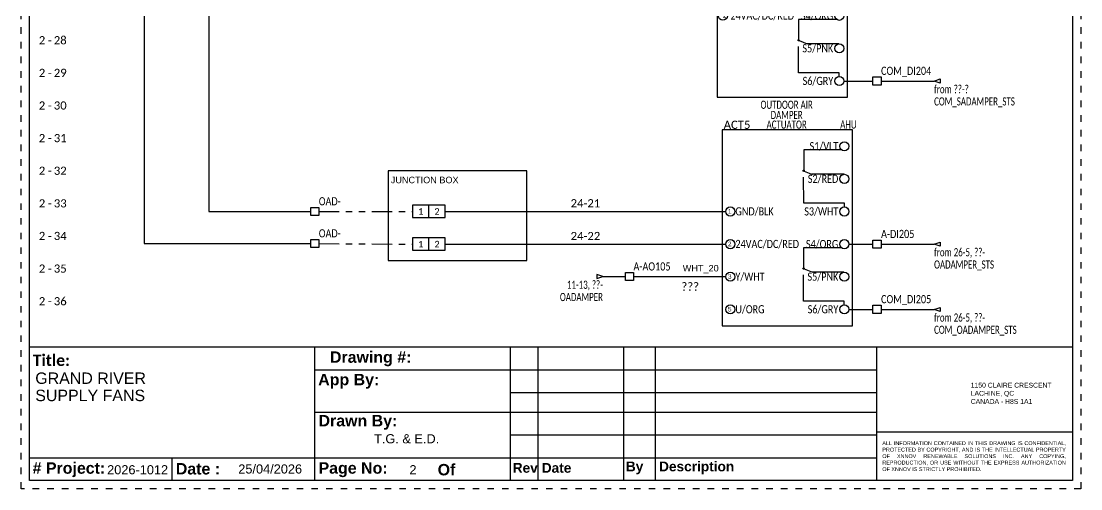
# Model space of a CAD drawing. Header units: inches. Extents: x 0 to 16.2, y 0 to 21.2.
# Drawn here: x 0 to 16.25, y 0 to 7.17 of the extents above; entities that cross this region are included whole.
import ezdxf
from ezdxf.enums import TextEntityAlignment as Align

# ---------------------------------------------------------------- set-up
doc = ezdxf.new("R2010")
doc.units = ezdxf.units.IN
doc.header["$MEASUREMENT"] = 0
doc.linetypes.add('DOT2', pattern=[0.125, 0, -0.125])
doc.linetypes.add('PHANTOM2', pattern=[1.25, 0.625, -0.125, 0.125, -0.125, 0.125, -0.125])
for name, color, linetype in [('BLK_18', 251, 'Continuous'), ('BLK_20', 250, 'Continuous'), ('DESC', 150, 'Continuous'), ('LOC', 8, 'Continuous'), ('MISC', 7, 'Continuous'), ('ORG_14', 30, 'Continuous'), ('RED_18', 1, 'Continuous'), ('RED_20', 10, 'Continuous'), ('SYMS', 7, 'Continuous'), ('TAGS', 150, 'Continuous'), ('TERMS', 123, 'Continuous'), ('WHT_14', 7, 'Continuous'), ('WHT_20', 7, 'Continuous'), ('WIRENO', 72, 'Continuous'), ('XREF', 7, 'Continuous')]:
    doc.layers.add(name, color=color, linetype=linetype)
doc.layers.add('TITLEBLOCK_FRAME', color=7, linetype='DOT2', plot=False)
doc.styles.get("Standard").update_dxf_attribs({"font": 'arial.ttf'})
doc.styles.add('TB_BODY', font='arial.ttf')
doc.styles.add('TB_TITLE', font='ariblk.ttf')
doc.styles.add('WD', font='calibri.ttf')

# ---------------------------------------------------------------- blocks, each defined once
blk = doc.blocks.new('*U25')
at = {"ltscale": 0.5}
blk.add_circle((0, 0), 0.07, dxfattribs=at)
blk = doc.blocks.new('*U26')
at = {"color": 0, "linetype": 'ByBlock', "lineweight": -2, "transparency": 16777216}
for p in [(0, 1.5), (0, 1), (0, 0.5), (0, 0)]:
    blk.add_blockref('*U25', p, dxfattribs=at)
blk = doc.blocks.new('*U27')
at = {"ltscale": 0.5}
blk.add_circle((0, 0), 0.07, dxfattribs=at)
blk = doc.blocks.new('*U28')
at = {"color": 0, "linetype": 'ByBlock', "lineweight": -2, "transparency": 16777216}
for p in [(0, 2.5), (0, 2), (0, 1.5), (0, 1), (0, 0.5), (0, 0)]:
    blk.add_blockref('*U27', p, dxfattribs=at)
blk = doc.blocks.new('HMO1_BELIMO_AFB24')
at = {"ltscale": 0.5}
for p, q in [((0.258, 0.62), (0.384, 0.568)), ((0.869, 0.57), (0.375, 0.572)), ((0.258, -0.879), (0.383, -0.932)), ((0.868, -0.93), (0.374, -0.928))]:
    blk.add_line(p, q, dxfattribs=at)
blk.add_lwpolyline([(-1, -1.75), (1, -1.75), (1, 1.25), (-1, 1.25)], close=True, dxfattribs=at)
for points in [[(0.834, 0.943), (0.25, 0.943), (0.25, 0.635)], [(0.874, 0.07), (0.874, 0.126), (0.25, 0.126), (0.249, 0.528)], [(0.833, -0.557), (0.249, -0.557), (0.249, -0.865)], [(0.873, -1.43), (0.873, -1.374), (0.249, -1.374), (0.248, -0.972)]]:
    blk.add_lwpolyline(points, dxfattribs=at)
for centre in [(0.25, 0.625), (0.249, -0.875)]:
    blk.add_circle(centre, 0.01, dxfattribs=at)
for name, p in [('*U28', (0.875, -1.5)), ('*U26', (-0.875, -1.5))]:
    blk.add_blockref(name, p)
at = {"ltscale": 0.5, "char_height": 0.07, "attachment_point": 5}
for s, heights, insert in [('1', [-0.0703], (-0.884, 0.001)), ('2', [-0.0703], (-0.884, -0.497)), ('3', [-0.0715], (-0.884, -0.997)), ('5', [-0.0712], (-0.884, -1.498))]:
    blk.add_mtext_dynamic_manual_height_columns(s, width=0.1, gutter_width=0.5, heights=heights, dxfattribs=dict(at, insert=insert))
at = {"style": 'WD', "width": 0.7}
for tag, height, p in [('DESC1', 0.125, (-0.011, 1.574)), ('DESC2', 0.125, (-0.011, 1.417)), ('DESC3', 0.125, (-0.011, 1.269)), ('LOC', 0.125, (0.936, 1.271)), ('INST', 0.01, (-0.95, 1.188))]:
    blk.add_attdef(tag, text='', height=height, dxfattribs=at).set_placement(p, align=Align.CENTER)
at = {"style": 'WD'}
blk.add_attdef('TAG1', text='', height=0.125, dxfattribs=at).set_placement((-0.772, 1.267), align=Align.CENTER)
at = {"style": 'WD', "width": 0.7}
blk.add_attdef('XREF', text='', height=0.125, dxfattribs=at).set_placement((-1.052, 1.12), align=Align.MIDDLE_RIGHT)
at = {"style": 'WD', "flags": 9}
for tag, p in [('MFG', (-0.946, 1.219)), ('ASSYCODE', (-0.858, 1.133)), ('CAT', (-0.859, 1.17))]:
    blk.add_attdef(tag, text='', height=0.01, dxfattribs=at).set_placement(p, align=Align.CENTER)
at = {"style": 'WD'}
for tag, p, height, flags in [('FAMILY', (-0.884, 1.214), 0.01, 9), ('X4TERM01', (-0.945, 0), 0.005, 1), ('X4TERM02', (-0.945, -0.499), 0.005, 1), ('X4TERM03', (-0.945, -1), 0.005, 1), ('X4TERM04', (-0.945, -1.5), 0.005, 1)]:
    blk.add_attdef(tag, p, '', height=height, dxfattribs=dict(at, flags=flags))
at = {"color": 190, "style": 'WD', "width": 0.8}
blk.add_attdef('S1/VLT', text='', height=0.125, dxfattribs=at).set_placement((0.781, 1.064), align=Align.TOP_RIGHT)
at = {"style": 'WD', "flags": 1}
for tag, p in [('X1TERM05', (0.945, 1)), ('X1TERM06', (0.945, 0.5)), ('X1TERM07', (0.945, 0)), ('X1TERM08', (0.945, -0.5)), ('X1TERM09', (0.945, -1)), ('X1TERM10', (0.945, -1.5))]:
    blk.add_attdef(tag, text='', height=0.005, dxfattribs=at).set_placement(p, align=Align.RIGHT)
at = {"color": 1, "style": 'WD', "width": 0.8}
blk.add_attdef('S2/RED', text='', height=0.125, dxfattribs=at).set_placement((0.781, 0.564), align=Align.TOP_RIGHT)
at = {"style": 'WD', "width": 0.8}
blk.add_attdef('GND/BLK', text='', height=0.125, dxfattribs=at).set_placement((-0.797, 0.065), align=Align.TOP_LEFT)
at = {"color": 7, "style": 'WD', "width": 0.8}
blk.add_attdef('S3/WHT', text='', height=0.125, dxfattribs=at).set_placement((0.781, 0.064), align=Align.TOP_RIGHT)
at = {"color": 1, "style": 'WD', "width": 0.8}
blk.add_attdef('24VAC/DC/RED', text='', height=0.125, dxfattribs=at).set_placement((-0.797, -0.435), align=Align.TOP_LEFT)
at = {"color": 30, "style": 'WD', "width": 0.8}
blk.add_attdef('S4/ORG', text='', height=0.125, dxfattribs=at).set_placement((0.781, -0.436), align=Align.TOP_RIGHT)
at = {"color": 7, "style": 'WD', "width": 0.8}
blk.add_attdef('Y/WHT', text='', height=0.125, dxfattribs=at).set_placement((-0.797, -0.936), align=Align.TOP_LEFT)
at = {"color": 6, "style": 'WD', "width": 0.8}
blk.add_attdef('S5/PNK', text='', height=0.125, dxfattribs=at).set_placement((0.781, -0.936), align=Align.TOP_RIGHT)
at = {"color": 30, "style": 'WD', "width": 0.8}
blk.add_attdef('U/ORG', text='', height=0.125, dxfattribs=at).set_placement((-0.797, -1.436), align=Align.TOP_LEFT)
at = {"color": 8, "style": 'WD', "width": 0.8}
blk.add_attdef('S6/GRY', text='', height=0.125, dxfattribs=at).set_placement((0.781, -1.436), align=Align.TOP_RIGHT)
blk = doc.blocks.new('HT0001')
for p, q in [((-0.062, 0.062), (0.062, 0.062)), ((-0.062, -0.062), (-0.062, 0.062)), ((0.062, 0.062), (0.062, -0.062)), ((0.062, -0.062), (-0.062, -0.062))]:
    blk.add_line(p, q)
at = {"style": 'WD'}
for tag, p, width in [('INST', (0.062, 0.42), 0.7), ('LOC', (0.062, 0.25), 0.7), ('DESC1', (0.05, -0.385), 0.8)]:
    blk.add_attdef(tag, p, '', height=0.125, dxfattribs=dict(at, width=width))
at = {"linetype": 'Continuous', "style": 'WD'}
for tag, p, height, width, flags in [('TERM01', (0.062, 0.094), 0.125, 0.8, 8), ('TAGSTRIP', (0.05, -0.229), 0.125, 0.9, 8), ('CAT', (0.213, -0.406), 0.109, 0.8, 1), ('DESC2', (0.05, -0.541), 0.125, 0.8, 8), ('DESC3', (0.05, -0.698), 0.125, 0.8, 8)]:
    blk.add_attdef(tag, p, '', height=height, dxfattribs=dict(at, width=width, flags=flags))
at = {"style": 'WD', "flags": 1}
for tag, p, height in [('X4TERM01', (-0.062, 0), 0.0125), ('X4TERMDESC01', (-0.055, -0.023), 0.025), ('X2TERMDESC01', (-0.006, 0.029), 0.025), ('X2TERM01', (0, 0.062), 0.0125), ('STRIPSEQ', (0, 0), 0.00125), ('X2PIN01', (0.033, 0.084), 0.0125), ('X1TERMDESC01', (0.039, 0.007), 0.025), ('X1TERM01', (0.062, 0), 0.0125), ('X1PIN01', (0.087, 0.016), 0.0125), ('X4PIN01', (-0.114, -0.038), 0.0125), ('LINKTERM', (0, -0.002), 0.00125), ('X8TERMDESC01', (0, -0.054), 0.025), ('X8TERM01', (0, -0.062), 0.0125), ('X8PIN01', (0.026, -0.096), 0.0125)]:
    blk.add_attdef(tag, p, '', height=height, dxfattribs=at)
at = {"linetype": 'Continuous', "style": 'WD', "width": 0.8, "flags": 1}
blk.add_attdef('MFG', text='', height=0.109, dxfattribs=at).set_placement((0.088, -0.406), align=Align.RIGHT)
at = {"style": 'WD', "width": 0.7, "flags": 1}
blk.add_attdef('ASSYCODE', (0.062, -0.281), '', height=0.01, dxfattribs=at)
blk = doc.blocks.new('HSP1001')
blk.add_line((0, -0.092), (0, 0.095))
blk.add_lwpolyline([(-0.25, 0.095), (-0.25, -0.092), (0.25, -0.092), (0.25, 0.095)], close=True)
at = {"style": 'WD', "width": 0.7}
for tag, p in [('INST', (-0.012, 1.05)), ('LOC', (-0.012, 0.88)), ('DESC1', (-0.005, 0.706)), ('DESC2', (-0.005, 0.525)), ('DESC3', (-0.005, 0.35))]:
    blk.add_attdef(tag, text='', height=0.125, dxfattribs=at).set_placement(p, align=Align.CENTER)
at = {"style": 'WD', "width": 0.9, "flags": 8}
blk.add_attdef('TERMDESC01', text='', height=0.125, dxfattribs=at).set_placement((-0.312, 0.05), align=Align.RIGHT)
at = {"style": 'WD'}
blk.add_attdef('TAG1', text='', height=0.125, dxfattribs=at).set_placement((-0.005, 0.175), align=Align.CENTER)
at = {"style": 'WD', "width": 0.9, "flags": 8}
blk.add_attdef('TERMDESC02', (0.312, 0.05), '', height=0.125, dxfattribs=at)
at = {"style": 'WD'}
for tag, p in [('TERM01', (-0.125, 0.001)), ('TERM02', (0.125, 0.001))]:
    blk.add_attdef(tag, text='', height=0.1, dxfattribs=at).set_placement(p, align=Align.MIDDLE_CENTER)
at = {"style": 'WD', "flags": 1}
for tag, p, height in [('X4TERM01', (-0.25, 0.001), 0.0125), ('MFG', (-0.141, 0), 0.01), ('X1TERM02', (0.25, 0.001), 0.0125), ('ASSYCODE', (-0.142, -0.05), 0.01), ('ACE_FLAG', (-0.141, -0.016), 0.01), ('CAT', (-0.142, -0.035), 0.01), ('FAMILY', (-0.141, -0.066), 0.01)]:
    blk.add_attdef(tag, p, '', height=height, dxfattribs=at)
at = {"style": 'WD', "width": 0.9, "flags": 8}
blk.add_attdef('X4WIRE01', text='', height=0.125, dxfattribs=at).set_placement((-0.312, -0.05), align=Align.TOP_RIGHT)
blk.add_attdef('X1WIRE02', text='', height=0.125, dxfattribs=at).set_placement((0.312, -0.05), align=Align.TOP_LEFT)
blk = doc.blocks.new('HA1D3')
blk.add_lwpolyline([(-0.094, 0), (-0.094, -0.031), (0, 0), (-0.094, 0.031), (-0.094, 0)])
at = {"style": 'WD', "width": 0.8, "flags": 8}
blk.add_attdef('WIRENO', text='', height=0.125, dxfattribs=at).set_placement((0, 0.094), align=Align.RIGHT)
at = {"style": 'WD', "flags": 1}
blk.add_attdef('SIGCODE', text='', height=0.01, dxfattribs=at).set_placement((-0.02, 0.047), align=Align.RIGHT)
blk.add_attdef('X1TERM01', (0, 0), '', height=0.01, dxfattribs=at)
at = {"style": 'WD', "width": 0.7}
for tag, p in [('XREF', (0, -0.188)), ('DESC1', (0, -0.375))]:
    blk.add_attdef(tag, text='', height=0.125, dxfattribs=at).set_placement(p, align=Align.RIGHT)
blk = doc.blocks.new('*U33')
at = {"ltscale": 0.5}
blk.add_circle((0, 0), 0.07, dxfattribs=at)
blk = doc.blocks.new('*U34')
at = {"color": 0, "linetype": 'ByBlock', "lineweight": -2, "transparency": 16777216}
for p in [(0, 2.5), (0, 2), (0, 1.5), (0, 1), (0, 0.5), (0, 0)]:
    blk.add_blockref('*U33', p, dxfattribs=at)
blk = doc.blocks.new('HDV1_BELIMO_FSNF24')
at = {"ltscale": 0.5}
for p, q in [((1.258, -0.63), (1.384, -0.682)), ((1.869, -0.68), (1.375, -0.678)), ((1.258, -2.129), (1.383, -2.182)), ((1.868, -2.18), (1.374, -2.178))]:
    blk.add_line(p, q, dxfattribs=at)
blk.add_lwpolyline([(0, -3), (2, -3), (2, 0), (0, 0)], close=True, dxfattribs=at)
for points in [[(1.834, -0.307), (1.25, -0.307), (1.25, -0.615)], [(1.874, -1.18), (1.874, -1.124), (1.25, -1.124), (1.249, -0.722)], [(1.833, -1.807), (1.249, -1.807), (1.249, -2.115)], [(1.873, -2.68), (1.873, -2.624), (1.249, -2.624), (1.248, -2.222)]]:
    blk.add_lwpolyline(points, dxfattribs=at)
for centre, radius in [((1.25, -0.625), 0.01), ((0.089, -1.249), 0.0699), ((0.089, -1.749), 0.0699), ((1.249, -2.125), 0.01)]:
    blk.add_circle(centre, radius, dxfattribs=at)
blk.add_blockref('*U34', (1.875, -2.75))
at = {"ltscale": 0.5, "char_height": 0.07, "attachment_point": 5}
for s, insert in [('1', (0.116, -1.249)), ('2', (0.116, -1.747))]:
    blk.add_mtext_dynamic_manual_height_columns(s, width=0.1, gutter_width=0.5, heights=[-0.0703], dxfattribs=dict(at, insert=insert))
at = {"style": 'WD', "width": 0.7}
for tag, height, p in [('DESC1', 0.125, (0.989, 0.324)), ('DESC2', 0.125, (0.989, 0.167)), ('DESC3', 0.125, (0.989, 0.019)), ('LOC', 0.125, (1.936, 0.021)), ('INST', 0.01, (0.05, -0.062))]:
    blk.add_attdef(tag, text='', height=height, dxfattribs=at).set_placement(p, align=Align.CENTER)
at = {"style": 'WD'}
blk.add_attdef('TAG1', text='', height=0.125, dxfattribs=at).set_placement((0.228, 0.017), align=Align.CENTER)
at = {"style": 'WD', "width": 0.7}
blk.add_attdef('XREF', text='', height=0.125, dxfattribs=at).set_placement((-0.052, -0.13), align=Align.MIDDLE_RIGHT)
at = {"style": 'WD', "flags": 9}
for tag, p in [('MFG', (0.054, -0.031)), ('ASSYCODE', (0.142, -0.117)), ('CAT', (0.141, -0.08))]:
    blk.add_attdef(tag, text='', height=0.01, dxfattribs=at).set_placement(p, align=Align.CENTER)
at = {"style": 'WD'}
for tag, p, height, flags in [('FAMILY', (0.116, -0.036), 0.01, 9), ('X4TERM01', (0.055, -1.25), 0.005, 1), ('X4TERM02', (0.055, -1.749), 0.005, 1)]:
    blk.add_attdef(tag, p, '', height=height, dxfattribs=dict(at, flags=flags))
at = {"color": 190, "style": 'WD', "width": 0.8}
blk.add_attdef('S1/VLT', text='', height=0.125, dxfattribs=at).set_placement((1.781, -0.186), align=Align.TOP_RIGHT)
at = {"style": 'WD', "flags": 1}
for tag, p in [('X1TERM05', (1.945, -0.25)), ('X1TERM06', (1.945, -0.75)), ('X1TERM07', (1.945, -1.25)), ('X1TERM08', (1.945, -1.75)), ('X1TERM09', (1.945, -2.25)), ('X1TERM10', (1.945, -2.75))]:
    blk.add_attdef(tag, text='', height=0.005, dxfattribs=at).set_placement(p, align=Align.RIGHT)
at = {"color": 1, "style": 'WD', "width": 0.8}
blk.add_attdef('S2/RED', text='', height=0.125, dxfattribs=at).set_placement((1.781, -0.686), align=Align.TOP_RIGHT)
at = {"style": 'WD', "width": 0.8}
blk.add_attdef('GND/BLK', text='', height=0.125, dxfattribs=at).set_placement((0.203, -1.185), align=Align.TOP_LEFT)
at = {"color": 7, "style": 'WD', "width": 0.8}
blk.add_attdef('S3/WHT', text='', height=0.125, dxfattribs=at).set_placement((1.781, -1.186), align=Align.TOP_RIGHT)
at = {"color": 1, "style": 'WD', "width": 0.8}
blk.add_attdef('24VAC/DC/RED', text='', height=0.125, dxfattribs=at).set_placement((0.203, -1.685), align=Align.TOP_LEFT)
at = {"color": 30, "style": 'WD', "width": 0.8}
blk.add_attdef('S4/ORG', text='', height=0.125, dxfattribs=at).set_placement((1.781, -1.686), align=Align.TOP_RIGHT)
at = {"color": 6, "style": 'WD', "width": 0.8}
blk.add_attdef('S5/PNK', text='', height=0.125, dxfattribs=at).set_placement((1.781, -2.186), align=Align.TOP_RIGHT)
at = {"color": 8, "style": 'WD', "width": 0.8}
blk.add_attdef('S6/GRY', text='', height=0.125, dxfattribs=at).set_placement((1.781, -2.686), align=Align.TOP_RIGHT)
blk = doc.blocks.new('HA1D1')
blk.add_lwpolyline([(0.094, 0), (0.094, -0.031), (0, 0), (0.094, 0.031), (0.094, 0)])
at = {"style": 'WD', "width": 0.8, "flags": 8}
blk.add_attdef('WIRENO', (0, 0.094), '', height=0.125, dxfattribs=at)
at = {"style": 'WD', "flags": 1}
for tag, p in [('SIGCODE', (-0.02, 0.047)), ('X4TERM01', (0, 0))]:
    blk.add_attdef(tag, p, '', height=0.01, dxfattribs=at)
at = {"style": 'WD', "width": 0.7}
for tag, p in [('XREF', (0, -0.188)), ('DESC1', (0, -0.375))]:
    blk.add_attdef(tag, p, '', height=0.125, dxfattribs=at)
blk = doc.blocks.new('WD_WNH')
at = {"linetype": 'Continuous', "style": 'WD'}
blk.add_attdef('WIRENO', text='', height=0.125, dxfattribs=at).set_placement((0, 0.062), align=Align.CENTER)
at = {"style": 'WD', "flags": 1}
for tag, p in [('W01USER', (0, 0.078)), ('W02USER', (0, 0.07)), ('W03USER', (0, 0.062)), ('W04USER', (0, 0.055)), ('W05USER', (0, 0.047)), ('W06USER', (0, 0.039)), ('W07USER', (0, 0.031)), ('W08USER', (0, 0.023)), ('W09USER', (0, 0.016)), ('W10USER', (0, 0.008))]:
    blk.add_attdef(tag, text='', height=0.005, dxfattribs=at).set_placement(p, align=Align.CENTER)
blk = doc.blocks.new('*U41')
at = {"color": 5}
for p, q in [((0, 0), (0, 21)), ((16, 21), (16, 0)), ((0, 2.05), (16, 2.05)), ((4.372, 2.05), (4.372, 0)), ((7.376, 2.05), (7.376, 0)), ((7.8, 2.05), (7.8, 0)), ((9.113, 2.05), (9.113, 0)), ((9.599, 2.05), (9.599, 0)), ((9.599, 2.05), (9.599, 0)), ((12.992, 2.05), (12.992, 0)), ((4.372, 1.7), (12.992, 1.7)), ((7.376, 1.35), (12.992, 1.35)), ((4.372, 1.05), (12.992, 1.05)), ((7.376, 0.7), (12.992, 0.7)), ((12.992, 0.75), (16, 0.75)), ((0, 0.35), (12.992, 0.35)), ((2.186, 0.35), (2.186, 0)), ((16, 0), (0, 0))]:
    blk.add_line(p, q, dxfattribs=at)
at = {"layer": 'TITLEBLOCK_FRAME'}
blk.add_lwpolyline([(-0.125, 21.125), (16.125, 21.125), (16.125, -0.125), (-0.125, -0.125)], close=True, dxfattribs=at)
blk.add_lwpolyline([(-0.125, 21.125), (16.125, 21.125), (16.125, -0.125), (-0.125, -0.125)], close=True, dxfattribs=at)
at = {"color": 7, "style": 'TB_TITLE'}
for s, width, gutter_width, heights, insert, char_height, attachment_point in [('\\pxi-3,l4,t4;{\\fArial|b1|i0|c0|p34;Drawing #:}', 2.99404, 4.083, [-0.229], (4.435, 1.867), 0.175, 4), ('{\\fCalibri|b1|i0|c0|p34;Title:}', 4.49877, 1.75, [-0.19], (0.052, 1.933), 0.175, 1), ('{\\fArial|b1|i0|c0|p34;App By:}', 4.49661, 1.749, [-0.226], (4.43, 1.523), 0.175, 4), ('{\\fArial|b1|i0|c0|p34;Drawn By:}', 2.16756, 1.749, [0.131], (4.435, 0.893), 0.175, 4), ('{\\fArial|b1|i0|c0|p34;# Project:}', 1.25184, 1.749, [-0.229], (0.05, 0.167), 0.175, 4), ('{\\fArial|b1|i0|c0|p34;Date :}', 2.18747, 1.749, [-0.178], (2.246, 0.181), 0.175, 4), ('{\\fArial|b1|i0|c0|p34;Page No:}', 4.49661, 1.749, [-0.226], (4.435, 0.167), 0.175, 4), ('{\\fArial|b1|i0|c0|p34;Of}', 4.49661, 1.749, [-0.181], (6.262, 0.167), 0.175, 4), ('{\\fArial|b1|i0|c0|p34;Rev}', 0.34979, 1.749, [-0.152], (7.413, 0.195), 0.15, 4), ('{\\fArial|b1|i0|c0|p34; Date}', 0.58778, 1.749, [-0.152], (7.8, 0.195), 0.15, 4), ('{\\fArial|b1|i0|c0|p34;By}', 0.36928, 1.749, [-0.194], (9.148, 0.195), 0.15, 4), ('{\\fArial|b1|i0|c0|p34; Description}', 1.60793, 1.749, [-0.191], (9.599, 0.195), 0.15, 4)]:
    blk.add_mtext_dynamic_manual_height_columns(s, width=width, gutter_width=gutter_width, heights=heights, dxfattribs=dict(at, insert=insert, char_height=char_height, attachment_point=attachment_point))
at = {"style": 'TB_BODY'}
for s, width, gutter_width, heights, insert, char_height, attachment_point in [('1150 CLAIRE CRESCENT\\PLACHINE, QC \\PCANADA - H8S 1A1', 1.56147, 0.995, [-0.329], (14.437, 1.5), 0.07464, 1), ('\\pxqj;ALL INFORMATION CONTAINED IN THIS DRAWING IS CONFIDENTIAL, PROTECTED BY COPYRIGHT, AND IS THE INTELLECTUAL PROPERTY OF XNNOV RENEWABLE SOLUTIONS INC. ANY COPYING, REPRODUCTION, OR USE WITHOUT THE EXPRESS AUTHORIZATION OF XNNOV IS STRICTLY PROHIBITED.', 2.80577, 0.597, [-0.464], (13.081, 0.375), 0.059714, 4)]:
    blk.add_mtext_dynamic_manual_height_columns(s, width=width, gutter_width=gutter_width, heights=heights, dxfattribs=dict(at, insert=insert, char_height=char_height, attachment_point=attachment_point))
at = {"color": 7, "style": 'TB_BODY', "flags": 4}
for tag, p in [('N5', (7.597, 1.925)), ('N4', (7.597, 1.575)), ('N3', (7.597, 1.225)), ('N2', (7.597, 0.925)), ('N1', (7.597, 0.575)), ('PAGENO', (5.883, 0.167)), ('SHEETMAX', (6.824, 0.157))]:
    blk.add_attdef(tag, text='', height=0.14, dxfattribs=at).set_placement(p, align=Align.MIDDLE_CENTER)
for tag, height, p in [('DATE5', 0.14, (7.854, 1.925)), ('PAR5', 0.14, (9.104, 1.925)), ('DESCRIPTION5', 0.14, (9.661, 1.925)), ('TITLE1', 0.175, (0.091, 1.57)), ('DATE4', 0.14, (7.854, 1.575)), ('PAR4', 0.14, (9.104, 1.575)), ('DESCRIPTION4', 0.14, (9.661, 1.575)), ('TITLE2', 0.175, (0.091, 1.306)), ('AP.PAR', 0.14, (5.526, 1.365)), ('DATE3', 0.14, (7.854, 1.225)), ('PAR3', 0.14, (9.104, 1.225)), ('DESCRIPTION3', 0.14, (9.661, 1.225)), ('TITLE3', 0.175, (0.091, 1.041)), ('DATE2', 0.14, (7.854, 0.925)), ('PAR2', 0.14, (9.104, 0.925)), ('DESCRIPTION2', 0.14, (9.661, 0.925)), ('DESS.PAR', 0.14, (5.286, 0.642)), ('DATE1', 0.14, (7.854, 0.575)), ('PAR1', 0.14, (9.109, 0.575)), ('DESCRIPTION1', 0.14, (9.645, 0.575)), ('PRJCT', 0.14, (1.193, 0.167)), ('DATE', 0.14, (3.204, 0.179))]:
    blk.add_attdef(tag, text='', height=height, dxfattribs=at).set_placement(p, align=Align.MIDDLE_LEFT)

msp = doc.modelspace()

# ---------------------------------------------------------------- linework, layer by layer
at = {"layer": 'BLK_18', "ltscale": 0.5}
for p, q in [((12.617, 6.25), (13.062, 6.25)), ((13.187, 6.25), (14, 6.25)), ((12.695, 2.75), (13.062, 2.75)), ((13.187, 2.75), (14, 2.75))]:
    msp.add_line(p, q, dxfattribs=at)
at = {"layer": 'BLK_20', "linetype": 'PHANTOM2', "ltscale": 0.5}
msp.add_line((4.564, 4.25), (6.002, 4.25), dxfattribs=at)
at = {"layer": 'BLK_20', "ltscale": 0.5}
msp.add_line((6.502, 4.251), (10.805, 4.251), dxfattribs=at)
at = {"layer": 'MISC', "ltscale": 0.5}
msp.add_lwpolyline([(7.752, 4.874), (5.627, 4.874), (5.627, 3.5), (7.752, 3.5)], close=True, dxfattribs=at)
at = {"layer": 'ORG_14', "ltscale": 0.5}
for p, q in [((1.885, 10.659), (1.885, 3.759)), ((1.885, 3.759), (4.439, 3.759)), ((12.695, 3.75), (13.062, 3.75))]:
    msp.add_line(p, q, dxfattribs=at)
at = {"layer": 'RED_18', "ltscale": 0.5}
for p, q in [((6.502, 3.75), (10.805, 3.75)), ((13.187, 3.75), (14, 3.75))]:
    msp.add_line(p, q, dxfattribs=at)
at = {"layer": 'RED_20', "linetype": 'PHANTOM2', "ltscale": 0.5}
msp.add_line((4.564, 3.759), (6.002, 3.749), dxfattribs=at)
at = {"layer": 'WHT_14', "ltscale": 0.5}
for p, q in [((2.877, 17.843), (2.877, 4.25)), ((2.877, 4.25), (4.439, 4.25))]:
    msp.add_line(p, q, dxfattribs=at)
at = {"layer": 'WHT_20', "ltscale": 0.5}
for p, q in [((8.921, 3.252), (9.265, 3.252)), ((9.39, 3.252), (10.805, 3.252))]:
    msp.add_line(p, q, dxfattribs=at)

# ---------------------------------------------------------------- block references
at = {"ltscale": 0.5}
ref = msp.add_blockref('*U41', (0.125, 0.125), dxfattribs=at)
ref.add_attrib('PRJCT', '2026-1012', dxfattribs={"color": 7, "height": 0.14, "style": 'TB_BODY'}).set_placement((1.318, 0.292), align=Align.MIDDLE_LEFT)
ref.add_attrib('PAGENO', '2', dxfattribs={"color": 7, "height": 0.14, "style": 'TB_BODY'}).set_placement((6.008, 0.292), align=Align.MIDDLE_CENTER)
ref.add_attrib('DATE', '25/04/2026', dxfattribs={"color": 7, "height": 0.14, "style": 'TB_BODY'}).set_placement((3.329, 0.304), align=Align.MIDDLE_LEFT)
ref.add_attrib('DESS.PAR', 'T.G. & E.D.', dxfattribs={"color": 7, "height": 0.14, "style": 'TB_BODY'}).set_placement((5.411, 0.767), align=Align.MIDDLE_LEFT)
ref.add_attrib('TITLE1', 'GRAND RIVER', dxfattribs={"color": 7, "height": 0.175, "style": 'TB_BODY'}).set_placement((0.216, 1.695), align=Align.MIDDLE_LEFT)
ref.add_attrib('TITLE2', 'SUPPLY FANS', dxfattribs={"color": 7, "height": 0.175, "style": 'TB_BODY'}).set_placement((0.216, 1.431), align=Align.MIDDLE_LEFT)
at = {"layer": 'SYMS', "ltscale": 0.5}
ref = msp.add_blockref('HDV1_BELIMO_FSNF24', (10.672, 9), dxfattribs=at)
ref.add_attrib('GND/BLK', 'GND/BLK', dxfattribs={"layer": 'MISC', "height": 0.125, "style": 'WD', "width": 0.8}).set_placement((10.876, 7.815), align=Align.TOP_LEFT)
ref.add_attrib('24VAC/DC/RED', '24VAC/DC/RED', dxfattribs={"layer": 'MISC', "color": 1, "height": 0.125, "style": 'WD', "width": 0.8}).set_placement((10.876, 7.315), align=Align.TOP_LEFT)
ref.add_attrib('S1/VLT', 'S1/VLT', dxfattribs={"layer": 'MISC', "color": 190, "height": 0.125, "style": 'WD', "width": 0.8}).set_placement((12.453, 8.814), align=Align.TOP_RIGHT)
ref.add_attrib('S2/RED', 'S2/RED', dxfattribs={"layer": 'MISC', "color": 1, "height": 0.125, "style": 'WD', "width": 0.8}).set_placement((12.453, 8.314), align=Align.TOP_RIGHT)
ref.add_attrib('S3/WHT', 'S3/WHT', dxfattribs={"layer": 'MISC', "color": 7, "height": 0.125, "style": 'WD', "width": 0.8}).set_placement((12.453, 7.814), align=Align.TOP_RIGHT)
ref.add_attrib('S4/ORG', 'S4/ORG', dxfattribs={"layer": 'MISC', "color": 30, "height": 0.125, "style": 'WD', "width": 0.8}).set_placement((12.453, 7.314), align=Align.TOP_RIGHT)
ref.add_attrib('S5/PNK', 'S5/PNK', dxfattribs={"layer": 'MISC', "color": 6, "height": 0.125, "style": 'WD', "width": 0.8}).set_placement((12.453, 6.814), align=Align.TOP_RIGHT)
ref.add_attrib('S6/GRY', 'S6/GRY', dxfattribs={"layer": 'MISC', "color": 8, "height": 0.125, "style": 'WD', "width": 0.8}).set_placement((12.453, 6.314), align=Align.TOP_RIGHT)
ref.add_attrib('TAG1', 'ACT4', dxfattribs={"layer": 'TAGS', "height": 0.125, "style": 'WD'}).set_placement((10.9, 9.017), align=Align.CENTER)
ref.add_attrib('DESC1', 'SUPPLY AIR (SMOKE)', dxfattribs={"layer": 'DESC', "height": 0.125, "style": 'WD', "width": 0.7}).set_placement((11.661, 9.324), align=Align.CENTER)
ref.add_attrib('DESC2', 'DAMPER', dxfattribs={"layer": 'DESC', "height": 0.125, "style": 'WD', "width": 0.7}).set_placement((11.661, 9.167), align=Align.CENTER)
ref.add_attrib('DESC3', 'ACTUATOR', dxfattribs={"layer": 'DESC', "height": 0.125, "style": 'WD', "width": 0.7}).set_placement((11.661, 9.019), align=Align.CENTER)
ref.add_attrib('LOC', 'AHU', dxfattribs={"layer": 'LOC', "height": 0.125, "style": 'WD', "width": 0.7}).set_placement((12.609, 9.021), align=Align.CENTER)
ref = msp.add_blockref('HT0001', (13.125, 6.25), dxfattribs=at)
ref.add_attrib('TERM01', 'COM_DI204', (13.187, 6.344), dxfattribs={"layer": 'TERMS', "linetype": 'Continuous', "height": 0.125, "style": 'WD', "width": 0.8, "flags": 8})
ref = msp.add_blockref('HA1D1', (14, 6.25), dxfattribs=at)
ref.add_attrib('DESC1', 'COM_SADAMPER_STS', (14, 5.875), dxfattribs={"layer": 'DESC', "height": 0.125, "style": 'WD', "width": 0.7})
ref.add_attrib('XREF', 'from ??-?', (14, 6.062), dxfattribs={"layer": 'XREF', "height": 0.125, "style": 'WD', "width": 0.7})
ref = msp.add_blockref('HMO1_BELIMO_AFB24', (11.75, 4.25), dxfattribs=at)
ref.add_attrib('GND/BLK', 'GND/BLK', dxfattribs={"layer": 'MISC', "height": 0.125, "style": 'WD', "width": 0.8}).set_placement((10.953, 4.315), align=Align.TOP_LEFT)
ref.add_attrib('24VAC/DC/RED', '24VAC/DC/RED', dxfattribs={"layer": 'MISC', "color": 1, "height": 0.125, "style": 'WD', "width": 0.8}).set_placement((10.953, 3.815), align=Align.TOP_LEFT)
ref.add_attrib('Y/WHT', 'Y/WHT', dxfattribs={"layer": 'MISC', "color": 7, "height": 0.125, "style": 'WD', "width": 0.8}).set_placement((10.953, 3.314), align=Align.TOP_LEFT)
ref.add_attrib('U/ORG', 'U/ORG', dxfattribs={"layer": 'MISC', "color": 30, "height": 0.125, "style": 'WD', "width": 0.8}).set_placement((10.953, 2.814), align=Align.TOP_LEFT)
ref.add_attrib('S1/VLT', 'S1/VLT', dxfattribs={"layer": 'MISC', "color": 190, "height": 0.125, "style": 'WD', "width": 0.8}).set_placement((12.531, 5.314), align=Align.TOP_RIGHT)
ref.add_attrib('S2/RED', 'S2/RED', dxfattribs={"layer": 'MISC', "color": 1, "height": 0.125, "style": 'WD', "width": 0.8}).set_placement((12.531, 4.814), align=Align.TOP_RIGHT)
ref.add_attrib('S3/WHT', 'S3/WHT', dxfattribs={"layer": 'MISC', "color": 7, "height": 0.125, "style": 'WD', "width": 0.8}).set_placement((12.531, 4.314), align=Align.TOP_RIGHT)
ref.add_attrib('S4/ORG', 'S4/ORG', dxfattribs={"layer": 'MISC', "color": 30, "height": 0.125, "style": 'WD', "width": 0.8}).set_placement((12.531, 3.814), align=Align.TOP_RIGHT)
ref.add_attrib('S5/PNK', 'S5/PNK', dxfattribs={"layer": 'MISC', "color": 6, "height": 0.125, "style": 'WD', "width": 0.8}).set_placement((12.531, 3.314), align=Align.TOP_RIGHT)
ref.add_attrib('S6/GRY', 'S6/GRY', dxfattribs={"layer": 'MISC', "color": 8, "height": 0.125, "style": 'WD', "width": 0.8}).set_placement((12.531, 2.814), align=Align.TOP_RIGHT)
ref.add_attrib('TAG1', 'ACT5', dxfattribs={"layer": 'TAGS', "height": 0.125, "style": 'WD'}).set_placement((10.978, 5.517), align=Align.CENTER)
ref.add_attrib('DESC1', 'OUTDOOR AIR', dxfattribs={"layer": 'DESC', "height": 0.125, "style": 'WD', "width": 0.7}).set_placement((11.739, 5.824), align=Align.CENTER)
ref.add_attrib('DESC2', 'DAMPER', dxfattribs={"layer": 'DESC', "height": 0.125, "style": 'WD', "width": 0.7}).set_placement((11.739, 5.667), align=Align.CENTER)
ref.add_attrib('DESC3', 'ACTUATOR', dxfattribs={"layer": 'DESC', "height": 0.125, "style": 'WD', "width": 0.7}).set_placement((11.739, 5.519), align=Align.CENTER)
ref.add_attrib('LOC', 'AHU', dxfattribs={"layer": 'LOC', "height": 0.125, "style": 'WD', "width": 0.7}).set_placement((12.686, 5.521), align=Align.CENTER)
ref = msp.add_blockref('HT0001', (4.502, 4.25), dxfattribs=at)
ref.add_attrib('TERM01', 'OAD-', (4.564, 4.344), dxfattribs={"layer": 'TERMS', "linetype": 'Continuous', "height": 0.125, "style": 'WD', "width": 0.8, "flags": 8})
ref = msp.add_blockref('HSP1001', (6.252, 4.25), dxfattribs=at)
ref.add_attrib('TERM01', '1', dxfattribs={"layer": 'TERMS', "height": 0.1, "style": 'WD'}).set_placement((6.127, 4.251), align=Align.MIDDLE_CENTER)
ref.add_attrib('TERM02', '2', dxfattribs={"layer": 'TERMS', "height": 0.1, "style": 'WD'}).set_placement((6.377, 4.251), align=Align.MIDDLE_CENTER)
ref = msp.add_blockref('HT0001', (4.502, 3.759), dxfattribs=at)
ref.add_attrib('TERM01', 'OAD-', (4.564, 3.853), dxfattribs={"layer": 'TERMS', "linetype": 'Continuous', "height": 0.125, "style": 'WD', "width": 0.8, "flags": 8})
ref = msp.add_blockref('HT0001', (13.125, 3.75), dxfattribs=at)
ref.add_attrib('TERM01', 'A-DI205', (13.187, 3.844), dxfattribs={"layer": 'TERMS', "linetype": 'Continuous', "height": 0.125, "style": 'WD', "width": 0.8, "flags": 8})
ref = msp.add_blockref('HSP1001', (6.252, 3.749), dxfattribs=at)
ref.add_attrib('TERM01', '1', dxfattribs={"layer": 'TERMS', "height": 0.1, "style": 'WD'}).set_placement((6.127, 3.75), align=Align.MIDDLE_CENTER)
ref.add_attrib('TERM02', '2', dxfattribs={"layer": 'TERMS', "height": 0.1, "style": 'WD'}).set_placement((6.377, 3.75), align=Align.MIDDLE_CENTER)
ref = msp.add_blockref('HA1D1', (14, 3.75), dxfattribs=at)
ref.add_attrib('DESC1', 'OADAMPER_STS', (14, 3.375), dxfattribs={"layer": 'DESC', "height": 0.125, "style": 'WD', "width": 0.7})
ref.add_attrib('XREF', 'from 26-5, ??-', (14, 3.563), dxfattribs={"layer": 'XREF', "height": 0.125, "style": 'WD', "width": 0.7})
ref = msp.add_blockref('HT0001', (9.328, 3.252), dxfattribs=at)
ref.add_attrib('TERM01', 'A-AO105', (9.39, 3.346), dxfattribs={"layer": 'TERMS', "linetype": 'Continuous', "height": 0.125, "style": 'WD', "width": 0.8, "flags": 8})
ref = msp.add_blockref('HA1D3', (8.921, 3.252), dxfattribs=at)
ref.add_attrib('DESC1', 'OADAMPER', dxfattribs={"layer": 'DESC', "height": 0.125, "style": 'WD', "width": 0.7}).set_placement((8.921, 2.877), align=Align.RIGHT)
ref.add_attrib('XREF', '11-13, ??-', dxfattribs={"layer": 'XREF', "height": 0.125, "style": 'WD', "width": 0.7}).set_placement((8.921, 3.065), align=Align.RIGHT)
ref = msp.add_blockref('HT0001', (13.125, 2.75), dxfattribs=at)
ref.add_attrib('TERM01', 'COM_DI205', (13.187, 2.844), dxfattribs={"layer": 'TERMS', "linetype": 'Continuous', "height": 0.125, "style": 'WD', "width": 0.8, "flags": 8})
ref = msp.add_blockref('HA1D1', (14, 2.75), dxfattribs=at)
ref.add_attrib('DESC1', 'COM_OADAMPER_STS', (14, 2.375), dxfattribs={"layer": 'DESC', "height": 0.125, "style": 'WD', "width": 0.7})
ref.add_attrib('XREF', 'from 26-5, ??-', (14, 2.562), dxfattribs={"layer": 'XREF', "height": 0.125, "style": 'WD', "width": 0.7})
at = {"layer": 'WIRENO'}
ref = msp.add_blockref('WD_WNH', (8.653, 4.251), dxfattribs=at)
ref.add_attrib('WIRENO', '24-21', dxfattribs={"linetype": 'Continuous', "height": 0.125, "style": 'WD'}).set_placement((8.653, 4.314), align=Align.CENTER)
ref = msp.add_blockref('WD_WNH', (8.653, 3.75), dxfattribs=at)
ref.add_attrib('WIRENO', '24-22', dxfattribs={"linetype": 'Continuous', "height": 0.125, "style": 'WD'}).set_placement((8.653, 3.812), align=Align.CENTER)
ref = msp.add_blockref('WD_WNH', (10.26, 3.252), dxfattribs=dict(at, xscale=-1, rotation=180))
ref.add_attrib('WIRENO', '???', dxfattribs={"linetype": 'Continuous', "height": 0.125, "style": 'WD'}).set_placement((10.26, 3.035), align=Align.CENTER)

# ---------------------------------------------------------------- texts
at = {"ltscale": 0.5, "style": 'WD'}
for p in [(0.369, 6.875), (0.369, 6.375), (0.369, 5.875), (0.369, 5.375), (0.369, 4.875), (0.369, 4.375), (0.369, 3.875), (0.369, 3.375), (0.369, 2.875)]:
    msp.add_text('2', height=0.125, dxfattribs=at).set_placement(p, align=Align.MIDDLE_RIGHT)
for p in [(0.441, 6.875), (0.441, 6.375), (0.441, 5.875), (0.441, 5.375), (0.441, 4.875), (0.441, 4.375), (0.441, 3.875), (0.441, 3.375), (0.441, 2.875)]:
    msp.add_text('-', height=0.125, dxfattribs=at).set_placement(p, align=Align.MIDDLE)
for s, p in [('28', (0.5, 6.875)), ('29', (0.5, 6.375)), ('30', (0.5, 5.875)), ('31', (0.5, 5.375)), ('32', (0.5, 4.875)), ('33', (0.5, 4.375)), ('34', (0.5, 3.875)), ('35', (0.5, 3.375)), ('36', (0.5, 2.875))]:
    msp.add_text(s, height=0.125, dxfattribs=at).set_placement(p, align=Align.MIDDLE_LEFT)
at = {"layer": 'MISC', "ltscale": 0.5, "insert": (5.668, 4.783), "char_height": 0.1, "attachment_point": 1}
msp.add_mtext_dynamic_manual_height_columns('JUNCTION BOX', width=1.625, gutter_width=0.5, heights=[-0.103], dxfattribs=at)
at = {"layer": 'MISC', "insert": (10.421, 3.302), "char_height": 0.1, "attachment_point": 8}
msp.add_mtext('\\W1.00;WHT_20', dxfattribs=at)

doc.saveas('drawing.dxf')
